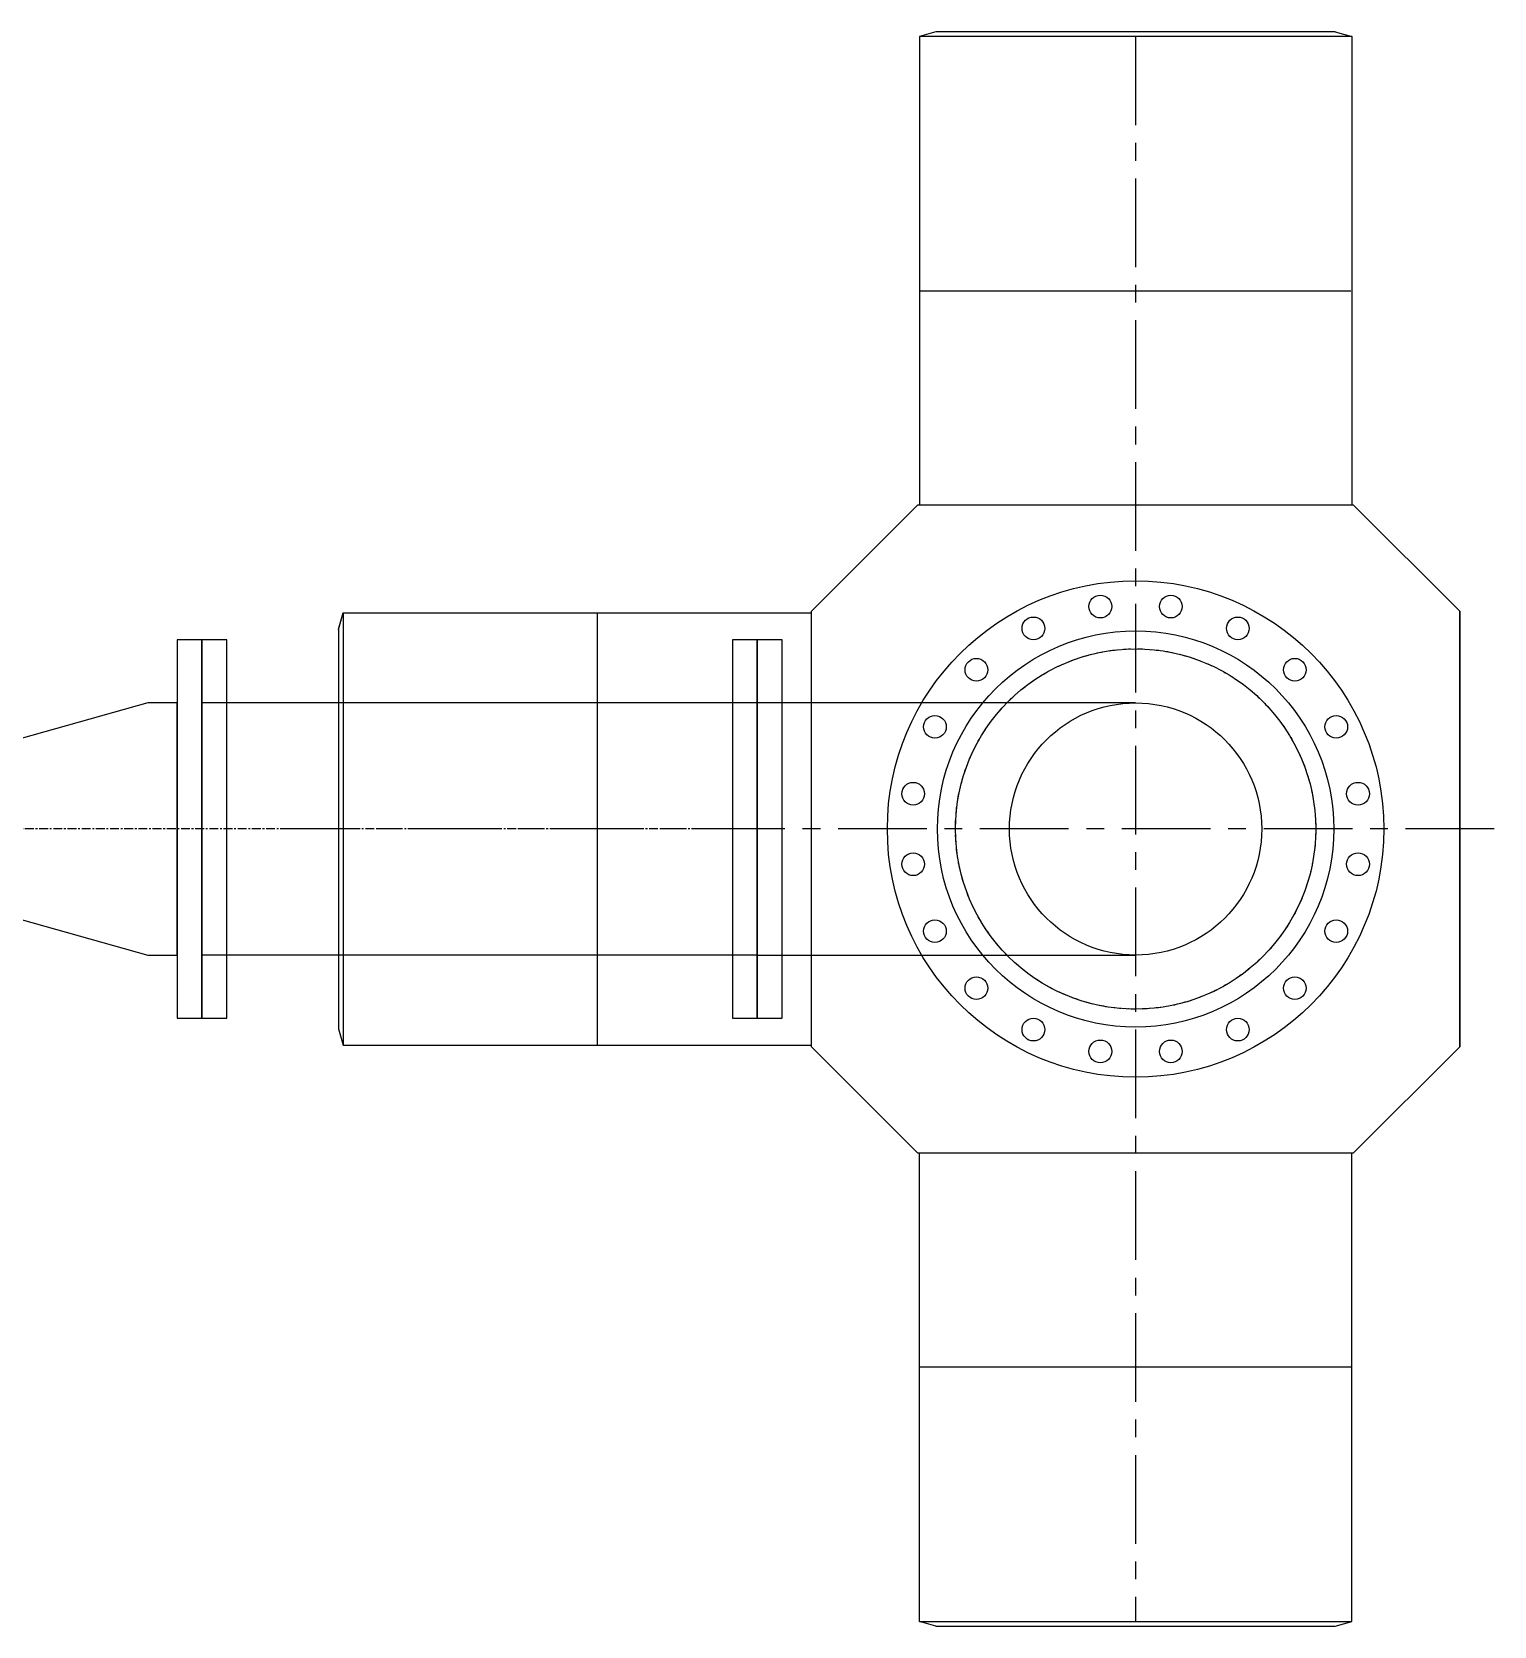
# Model space of a CAD drawing. Extents: x 0 to 160756, y 0 to 229247.
# Drawn here: x 97243 to 99304, y 87056 to 89303 of the extents above; entities that cross this region are included whole.
import ezdxf

# ---------------------------------------------------------------- set-up
doc = ezdxf.new("R2010")
doc.units = 0
doc.header["$LTSCALE"] = 10
doc.linetypes.add('XCM7Q30CDA-200K$0$xCUP-L40-M03-HVAC-EQ$0$xCUP-L40-M03-HVAC-EQ$0$XCUP-L40-HVAC-EQ$0$CENTER', pattern=[2, 1.25, -0.25, 0.25, -0.25])
doc.linetypes.add('XCM7Q30CDA-200K$0$xCUP-L40-M03-HVAC-EQ$0$xCUP-L40-M03-HVAC-EQ$0$XCUP-L40-HVAC-EQ$0$HIDDEN', pattern=[0.2, 0.1, -0.1])
doc.layers.add('XCM7Q30CDA-200K$0$xCUP-L40-M03-HVAC-EQ$0$xCUP-L40-M03-HVAC-EQ$0$XCUP-L40-HVAC-EQ$0$Center', color=1, linetype='XCM7Q30CDA-200K$0$xCUP-L40-M03-HVAC-EQ$0$xCUP-L40-M03-HVAC-EQ$0$XCUP-L40-HVAC-EQ$0$CENTER')
doc.layers.add('XCM7Q30CDA-200K$0$xCUP-L40-M03-HVAC-EQ$0$xCUP-L40-M03-HVAC-EQ$0$XCUP-L40-HVAC-EQ$0$XCUP-L40-HVAC-機房EQ$0$U-CDA-EQ', color=3, linetype='Continuous', lineweight=25)

# ---------------------------------------------------------------- blocks, each defined once
blk = doc.blocks.new('XCM7Q30CDA-200K$0$xCUP-L40-M03-HVAC-EQ$0$xCUP-L40-M03-HVAC-EQ$0$XCUP-L40-HVAC-EQ$0$Flange-50.80x150LB')
for centre, radius in [((0, 0), 35), ((-4.97, 31.36), 1.6), ((4.97, 31.36), 1.6), ((-14.41, 28.29), 1.6), ((14.41, 28.29), 1.6), ((0, 0), 27.94), ((0, 0), 25.4), ((-22.45, 22.45), 1.6), ((22.45, 22.45), 1.6), ((-28.29, 14.41), 1.6), ((28.29, 14.41), 1.6), ((-31.36, 4.97), 1.6), ((31.36, 4.97), 1.6), ((-31.36, -4.97), 1.6), ((31.36, -4.97), 1.6), ((-28.29, -14.41), 1.6), ((28.29, -14.41), 1.6), ((-22.45, -22.45), 1.6), ((22.45, -22.45), 1.6), ((-14.41, -28.29), 1.6), ((14.41, -28.29), 1.6), ((-4.97, -31.36), 1.6), ((4.97, -31.36), 1.6)]:
    blk.add_circle(centre, radius)
blk = doc.blocks.new('XCM7Q30CDA-200K$0$xCUP-L40-M03-HVAC-EQ$0$xCUP-L40-M03-HVAC-EQ$0$XCUP-L40-HVAC-EQ$0$IR-CDA-Inlet-Filter-Top01')
at = {"color": 0, "linetype": 'ByBlock'}
for p, q in [((-30.7, 45.7), (-45.7, 30.7)), ((-30.7, 45.7), (30.7, 45.7)), ((45.7, 30.7), (30.7, 45.7)), ((-112.39, 28.16), (-111.73, 30.49)), ((-111.73, 30.49), (-111.73, -30.49)), ((-111.73, 30.49), (-45.7, 30.49)), ((-75.87, -30.49), (-75.87, 30.35)), ((-45.7, -30.7), (-45.7, 30.7)), ((45.7, 30.7), (45.7, -30.7)), ((111.73, 30.49), (45.7, 30.49)), ((75.87, 30.49), (75.87, -30.35)), ((111.73, -30.49), (111.73, 30.49)), ((112.39, 28.16), (111.73, 30.49)), ((-112.39, 28.16), (-112.39, -28.16)), ((112.39, -28.16), (112.39, 28.16)), ((-112.39, -28.16), (-111.73, -30.49)), ((112.39, -28.16), (111.73, -30.49)), ((-111.73, -30.49), (-45.7, -30.49)), ((-45.7, -30.7), (-30.7, -45.7)), ((30.7, -45.7), (45.7, -30.7)), ((111.73, -30.49), (45.7, -30.49)), ((30.7, -45.7), (-30.7, -45.7)), ((-30.49, -111.73), (-30.49, -45.7)), ((30.49, -111.73), (30.49, -45.7)), ((30.49, -75.87), (-30.35, -75.87)), ((-30.49, -111.73), (30.49, -111.73)), ((-28.16, -112.39), (-30.49, -111.73)), ((-28.16, -112.39), (28.16, -112.39)), ((28.16, -112.39), (30.49, -111.73))]:
    blk.add_line(p, q, dxfattribs=at)
at = {"color": 8, "linetype": 'XCM7Q30CDA-200K$0$xCUP-L40-M03-HVAC-EQ$0$xCUP-L40-M03-HVAC-EQ$0$XCUP-L40-HVAC-EQ$0$HIDDEN'}
blk.add_circle((0, 0), 25.4, dxfattribs=at)
at = {"layer": 'XCM7Q30CDA-200K$0$xCUP-L40-M03-HVAC-EQ$0$xCUP-L40-M03-HVAC-EQ$0$XCUP-L40-HVAC-EQ$0$Center'}
for p, q in [((0, 50.56), (0, -120.57)), ((-111.73, 0), (111.73, 0))]:
    blk.add_line(p, q, dxfattribs=at)
blk = doc.blocks.new('XCM7Q30CDA-200K$0$xCUP-L40-M03-HVAC-EQ$0$xCUP-L40-M03-HVAC-EQ$0$XCUP-L40-HVAC-EQ$0$LRElbowUp-35.56')
for p, q in [((53.34, 17.78), (0, 17.78)), ((53.34, -17.78), (53.34, 17.78)), ((0, -17.78), (53.34, -17.78))]:
    blk.add_line(p, q)
blk.add_circle((0, 0), 17.78)
blk = doc.blocks.new('XCM7Q30CDA-200K$0$xCUP-L40-M03-HVAC-EQ$0$xCUP-L40-M03-HVAC-EQ$0$XCUP-L40-HVAC-EQ$0$CCReducer-35.56x21.63')
for p, q in [((4.1275, 17.78), (0, 17.78)), ((0, 17.78), (0, -17.78)), ((28.8925, 10.815), (4.1275, 17.78)), ((33.02, 10.815), (28.8925, 10.815)), ((33.02, -10.815), (33.02, 10.815)), ((4.1275, -17.78), (28.8925, -10.815)), ((28.8925, -10.815), (33.02, -10.815)), ((0, -17.78), (4.1275, -17.78))]:
    blk.add_line(p, q)
blk = doc.blocks.new('XCM7Q30CDA-200K$0$xCUP-L40-M03-HVAC-EQ$0$xCUP-L40-M03-HVAC-EQ$0$XCUP-L40-HVAC-EQ$0$C700')
at = {"color": 1, "linetype": 'XCM7Q30CDA-200K$0$xCUP-L40-M03-HVAC-EQ$0$xCUP-L40-M03-HVAC-EQ$0$XCUP-L40-HVAC-EQ$0$CENTER', "lineweight": -3}
blk.add_line((-326.4, -2886.5), (-326.4, -1596.1), dxfattribs=at)
at = {"color": 0, "linetype": 'ByBlock', "lineweight": -3}
for p, q in [((-148.6, -2103.6), (-504.2, -2103.6)), ((-504.2, -2103.6), (-148.6, -2103.6)), ((-504.2, -2886.5), (-504.2, -2103.6)), ((-148.6, -2886.5), (-148.6, -2103.6)), ((-504.2, -2886.5), (-148.6, -2886.5))]:
    blk.add_line(p, q, dxfattribs=at)
at = {"color": 0, "linetype": 'ByBlock'}
for p, q in [((-608, -2295.9), (-631.3, -2302.6)), ((-631.3, -2302.6), (-631.3, -2962.9)), ((-44.9, -2295.9), (-608, -2295.9)), ((-44.9, -2295.9), (-21.5, -2302.6)), ((-21.5, -2302.6), (-21.5, -2962.9)), ((-633.4, -2962.9), (-783.4, -3112.9)), ((130.6, -3112.9), (-19.4, -2962.9)), ((-1450.4, -3138.3), (-1443.7, -3115)), ((-1443.7, -3115), (-783.4, -3115)), ((790.8, -3115), (130.6, -3115)), ((797.5, -3138.3), (790.8, -3115)), ((-1450.4, -3138.3), (-1450.4, -3701.4)), ((797.5, -3701.4), (797.5, -3138.3)), ((-1450.4, -3701.4), (-1443.7, -3724.8)), ((797.5, -3701.4), (790.8, -3724.8)), ((-1443.7, -3724.8), (-783.4, -3724.8)), ((-783.4, -3726.9), (-633.4, -3876.9)), ((-19.4, -3876.9), (130.6, -3726.9)), ((790.8, -3724.8), (130.6, -3724.8)), ((-633.4, -3876.9), (-19.4, -3876.9))]:
    blk.add_line(p, q, dxfattribs=at)
at = {"color": 0, "linetype": 'ByBlock', "lineweight": -3}
for points in [[(-593.1, -2103.6), (-59.7, -2103.6), (-59.7, -2068.6), (-593.1, -2068.6)], [(-593.1, -2138.6), (-59.7, -2138.6), (-59.7, -2103.6), (-593.1, -2103.6)], [(-593.1, -2886.5), (-59.7, -2886.5), (-59.7, -2851.5), (-593.1, -2851.5)], [(-593.1, -2921.5), (-59.7, -2921.5), (-59.7, -2886.5), (-593.1, -2886.5)]]:
    blk.add_lwpolyline(points, close=True, dxfattribs=at)
at = {"xscale": 10, "yscale": 10, "zscale": 10}
for name, p, rotation in [('XCM7Q30CDA-200K$0$xCUP-L40-M03-HVAC-EQ$0$xCUP-L40-M03-HVAC-EQ$0$XCUP-L40-HVAC-EQ$0$CCReducer-35.56x21.63', (-326.4, -2068.6), 89.99999999999999), ('XCM7Q30CDA-200K$0$xCUP-L40-M03-HVAC-EQ$0$xCUP-L40-M03-HVAC-EQ$0$XCUP-L40-HVAC-EQ$0$IR-CDA-Inlet-Filter-Top01', (-326.4, -3419.9), 179.9999999999999), ('XCM7Q30CDA-200K$0$xCUP-L40-M03-HVAC-EQ$0$xCUP-L40-M03-HVAC-EQ$0$XCUP-L40-HVAC-EQ$0$LRElbowUp-35.56', (-326.4, -3419.9), 89.99999999999999), ('XCM7Q30CDA-200K$0$xCUP-L40-M03-HVAC-EQ$0$xCUP-L40-M03-HVAC-EQ$0$XCUP-L40-HVAC-EQ$0$Flange-50.80x150LB', (-326.4, -3419.9), 89.99999999999999)]:
    blk.add_blockref(name, p, dxfattribs=dict(at, rotation=rotation))
blk = doc.blocks.new('XCM7Q30CDA-200K')
at = {"layer": 'XCM7Q30CDA-200K$0$xCUP-L40-M03-HVAC-EQ$0$xCUP-L40-M03-HVAC-EQ$0$XCUP-L40-HVAC-EQ$0$XCUP-L40-HVAC-機房EQ$0$U-CDA-EQ', "rotation": 90}
blk.add_blockref('XCM7Q30CDA-200K$0$xCUP-L40-M03-HVAC-EQ$0$xCUP-L40-M03-HVAC-EQ$0$XCUP-L40-HVAC-EQ$0$C700', (95378.9, 88505.9), dxfattribs=at)

msp = doc.modelspace()

# ---------------------------------------------------------------- block references
msp.add_blockref('XCM7Q30CDA-200K', (0, 0))

doc.saveas('drawing.dxf')
